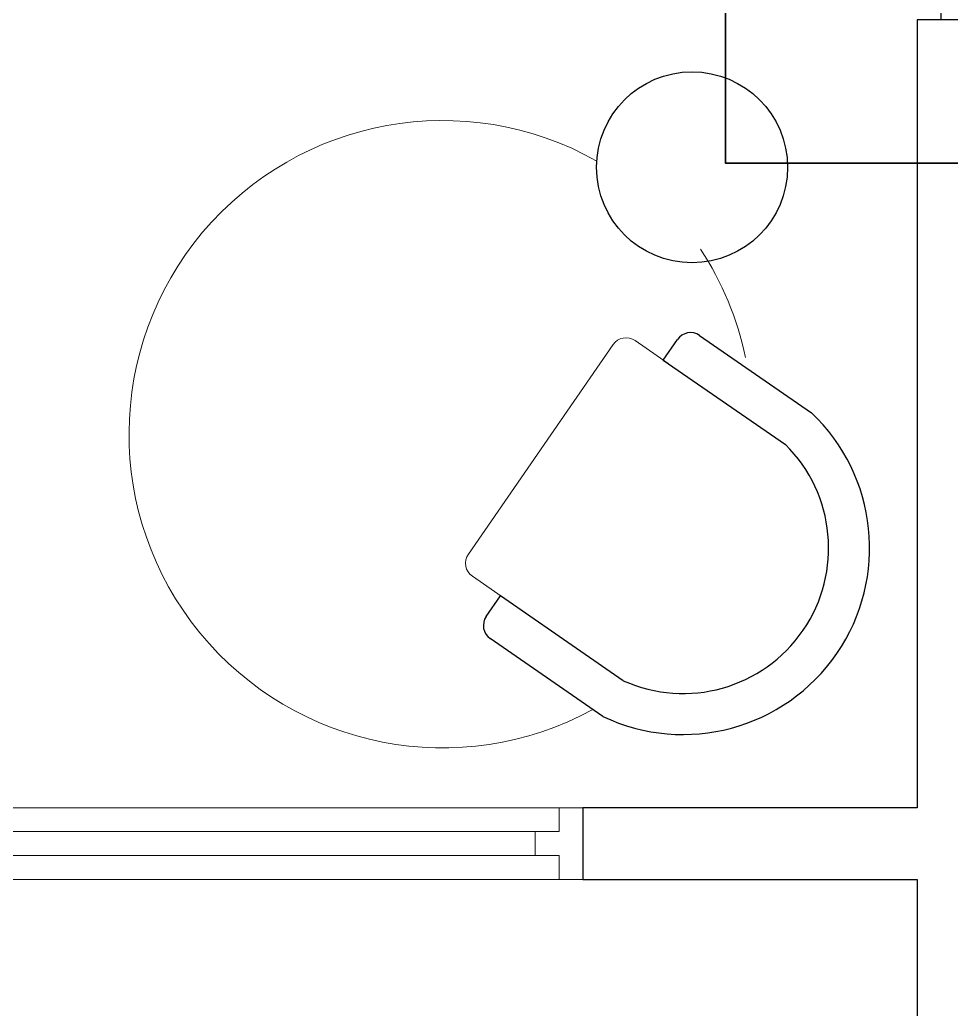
# Model space of a CAD drawing. Header units: millimetres. Extents: x 56222 to 154462, y -172610 to -121287.
# Drawn here: x 153072.5 to 153131, y -168002.1 to -167939.9 of the extents above; entities that cross this region are included whole.
import ezdxf

# ---------------------------------------------------------------- set-up
doc = ezdxf.new("R2010")
doc.units = ezdxf.units.MM
doc.header["$MEASUREMENT"] = 0
doc.layers.add('AR DOOR', color=40, linetype='Continuous')
doc.layers.add('AR ELE-5', color=134, linetype='Continuous')
for name, color, linetype, lineweight in [('ELEVATION ( SPIRAL STAIR )', 250, 'Continuous', 9), ('FIRST FLOOR', 7, 'Continuous', 9), ('FIRST FLOOR ( DW_RAIL )', 7, 'Continuous', 9), ('FIRST FLOOR_( PLine )_', 251, 'Continuous', 30), ('FURNITURE', 34, 'Continuous', 9)]:
    doc.layers.add(name, color=color, linetype=linetype, lineweight=lineweight)

# ---------------------------------------------------------------- blocks, each defined once
blk = doc.blocks.new('*U140')
for points in [[(0, 0), (0, 1120), (-30, 1120), (-30, 0)], [(40, 0), (0, 0), (0, -30), (-10, -30), (-10, -100), (40, -100)], [(-1160, 0), (-1120, 0), (-1120, -30), (-1110, -30), (-1110, -100), (-1160, -100)]]:
    blk.add_lwpolyline(points, close=True)
at = {"layer": 'AR ELE-5', "linetype": 'ByBlock', "ltscale": 15}
blk.add_arc((1.6, -0.7), 1121.6, 92.373, 179.9653, dxfattribs=at)

msp = doc.modelspace()

# ---------------------------------------------------------------- linework, layer by layer
at = {"color": 9, "lineweight": 5, "true_color": 0xc7c8ca}
for centre, start, end in [((153099.0995, -167965.9773), 60.581696, 298.630978), ((153098.8338, -167965.1813), 11.803431, 33.310434)]:
    msp.add_arc(centre, 19.705, start, end, dxfattribs=at)
at = {"layer": 'ELEVATION ( SPIRAL STAIR )', "color": 6, "lineweight": 35}
msp.add_lwpolyline([(153116.8591, -167894.0829), (153144.226, -167894.0829), (153144.226, -167948.9417), (153116.8591, -167948.9417)], close=True, dxfattribs=at)
at = {"layer": 'FIRST FLOOR'}
for p, q in [((153128.9144, -167989.4417), (153128.9144, -167939.9417)), ((153133.4144, -167939.9417), (153128.9144, -167939.9417)), ((153128.9144, -167989.4417), (153107.9144, -167989.4417)), ((153107.9144, -167989.4417), (153107.9144, -167993.9417)), ((153128.9144, -168053.9417), (153128.9144, -167993.9417))]:
    msp.add_line(p, q, dxfattribs=at)
at = {"layer": 'FIRST FLOOR ( DW_RAIL )'}
msp.add_lwpolyline([(153107.9144, -167989.4417), (153106.4144, -167989.4417), (153106.4144, -167990.9417), (153104.9144, -167990.9417), (153104.9144, -167992.4417), (153002.9144, -167992.4417), (153002.9144, -167990.9417), (153001.4144, -167990.9417), (153001.4144, -167989.4417), (152999.9144, -167989.4417), (152999.9144, -167993.9417), (153001.4144, -167993.9417), (153001.4144, -167992.4417), (153002.9144, -167992.4417), (153002.9144, -167990.9417), (153104.9144, -167990.9417), (153104.9144, -167992.4417), (153106.4144, -167992.4417), (153106.4144, -167993.9417), (153107.9144, -167993.9417), (153107.9144, -167989.4417), (152999.9144, -167989.4417), (152999.9144, -167993.9417), (153107.9144, -167993.9417)], close=True, dxfattribs=at)
msp.add_lwpolyline([(153107.9144, -167990.9417), (153107.9144, -167992.4417)], dxfattribs=at)
at = {"layer": 'FIRST FLOOR_( PLine )_'}
msp.add_lwpolyline([(153133.4144, -167939.9417), (153128.9144, -167939.9417), (153128.9144, -167989.4417), (153107.9144, -167989.4417), (153107.9144, -167993.9417), (153128.9144, -167993.9417), (153128.9144, -168053.9417), (153133.4144, -168053.9417)], close=True, dxfattribs=at)
at = {"layer": 'FURNITURE', "lineweight": 30}
for p, q in [((153115.2371, -167959.7713, -0.0355), (153122.267, -167964.6248, -0.0355)), ((153112.9516, -167961.3215, -0.0355), (153113.8461, -167960.026, -0.0355)), ((153112.9516, -167961.3215, -0.0355), (153120.6313, -167966.6204, -0.0355)), ((153101.8328, -167977.4258, -0.0355), (153102.7273, -167976.1303, -0.0355)), ((153104.8419, -167977.5936, -0.0355), (153102.7257, -167976.1326, -0.0355)), ((153110.447, -167981.4635, -0.0355), (153104.8419, -167977.5936, -0.0355)), ((153109.1664, -167983.7043, -0.0355), (153102.0876, -167978.8169, -0.0355))]:
    msp.add_line(p, q, dxfattribs=at)
at = {"layer": 'FURNITURE'}
for p, q in [((153100.7134, -167973.5126, -0.0355), (153109.8014, -167960.3496, -0.0355)), ((153113.2678, -167961.5277, -0.0355), (153111.1925, -167960.0948, -0.0355)), ((153115.0678, -167962.7826, -0.0355), (153112.9516, -167961.3215, -0.0355)), ((153100.9682, -167974.9036, -0.0355), (153103.0435, -167976.3365, -0.0355))]:
    msp.add_line(p, q, dxfattribs=at)
at = {"layer": 'FURNITURE', "lineweight": 30}
msp.add_circle((153114.7652, -167949.2097), 6, dxfattribs=at)
at = {"layer": 'FURNITURE'}
for centre, start, end in [((153110.6243, -167960.9178, -0.0355), 55.377912, 145.377912), ((153101.5363, -167974.0807, -0.0355), 145.377912, 235.377912)]:
    msp.add_arc(centre, 1, start, end, dxfattribs=at)
at = {"layer": 'FURNITURE', "lineweight": 30}
for centre, radius, start, end in [((153114.669, -167960.5942, -0.0355), 1, 55.377912, 145.377912), ((153114.2005, -167973.1235, -0.0355), 11.7173, 244.556289, 46.494349), ((153114.2005, -167973.1235, -0.0355), 9.1458, 245.769961, 45.319853), ((153102.6558, -167977.994, -0.0355), 1, 145.377912, 235.377912)]:
    msp.add_arc(centre, radius, start, end, dxfattribs=at)

# ---------------------------------------------------------------- block references
at = {"layer": 'AR DOOR', "linetype": 'ByBlock', "lineweight": -2, "extrusion": (0, 0, -1), "xscale": -0.02999999999996949, "yscale": 0.02999999999996949, "zscale": -0.02999999999996949, "rotation": 270}
msp.add_blockref('*U140', (-153130.4144, -167905.1417), dxfattribs=at)

doc.saveas('drawing.dxf')
